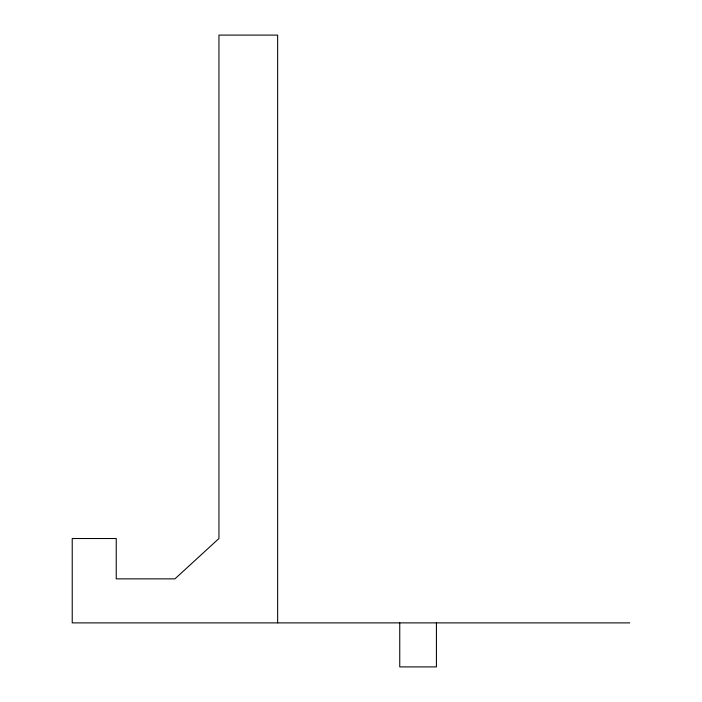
<?xml version="1.0" encoding="UTF-8"?>
<svg xmlns="http://www.w3.org/2000/svg" width="702" height="702" viewBox="0 0 702 702"><rect width="100%" height="100%" fill="white"/><g stroke="black" fill="none" stroke-linecap="round" stroke-linejoin="round"><path stroke-width="1.05" d="M629.773 622.885L72.227 622.885L72.227 538.513L116.242 538.513L116.242 578.869L174.93 578.869L218.945 538.513L218.945 35.1L277.641 35.1L277.641 622.885M436.425 622.885L436.425 666.9L399.745 666.9L399.745 622.885"/></g></svg>
